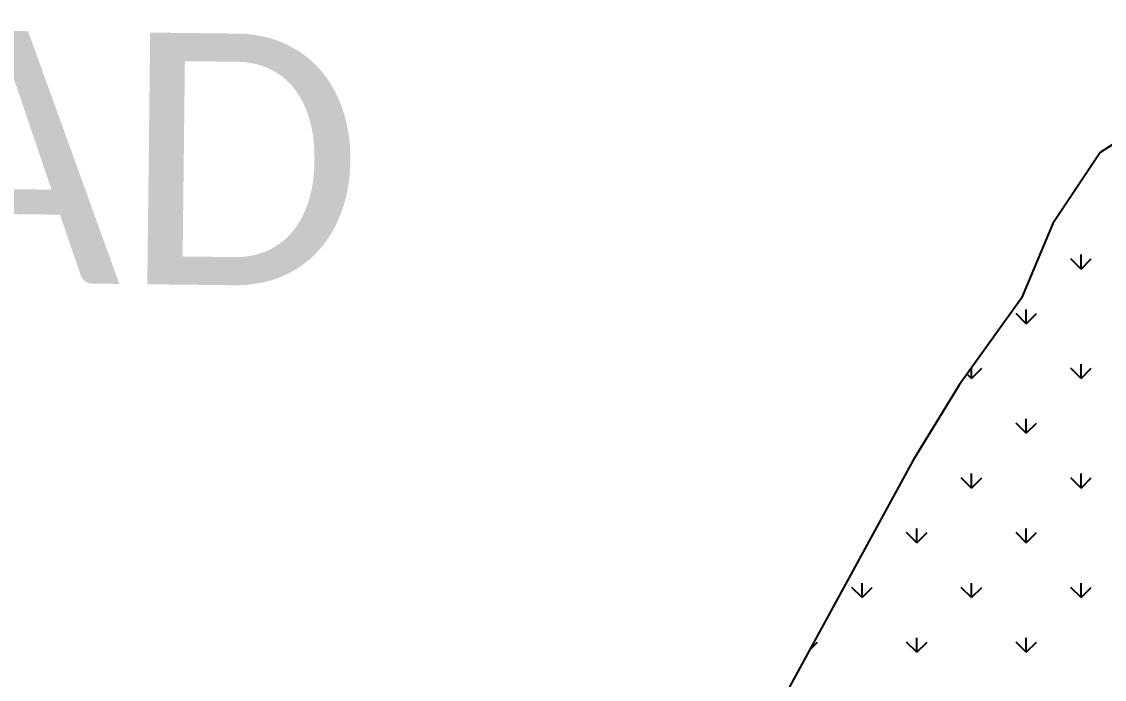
# Model space of a CAD drawing. Header units: metres. Extents: x 266585 to 279238, y 2117616 to 2127268.
# Drawn here: x 269873 to 270939, y 2121990 to 2122637 of the extents above; entities that cross this region are included whole.
import ezdxf

# ---------------------------------------------------------------- set-up
doc = ezdxf.new("R2010")
doc.units = ezdxf.units.M
doc.layers.add('MANGROOVES', color=112, linetype='Continuous')
doc.layers.add('VILLAGE NAME', color=250, linetype='Continuous')

msp = doc.modelspace()

# ---------------------------------------------------------------- linework, layer by layer
at = {"layer": 'MANGROOVES'}
for p, q in [((270959, 2122523.5), (270935.2, 2122508.4)), ((270935.2, 2122508.4), (270888.5, 2122438.5)), ((270888.5, 2122438.5), (270857.9, 2122365.2)), ((270857.9, 2122365.2), (270796.8, 2122280.2)), ((270796.8, 2122280.2), (270751.2, 2122205.6)), ((270751.2, 2122205.6), (270609.2, 2121945.7))]:
    msp.add_line(p, q, dxfattribs=at)
at = {"layer": 'MANGROOVES', "linetype": 'Continuous'}
for p, q in [((270916.4, 2122393.7), (270906.3, 2122403.8)), ((270916.4, 2122393.7), (270916.4, 2122408)), ((270916.4, 2122393.7), (270926.5, 2122403.8)), ((270862.5, 2122339.8), (270852.4, 2122350)), ((270862.5, 2122339.8), (270862.5, 2122354.1)), ((270862.5, 2122339.8), (270872.6, 2122350)), ((270808.6, 2122286), (270808.6, 2122296.6)), ((270808.6, 2122286), (270818.7, 2122296.1)), ((270916.4, 2122286), (270906.3, 2122296.1)), ((270916.4, 2122286), (270916.4, 2122300.3)), ((270916.4, 2122286), (270926.5, 2122296.1)), ((270808.6, 2122286), (270804.2, 2122290.4)), ((270862.5, 2122232.1), (270852.4, 2122242.2)), ((270862.5, 2122232.1), (270862.5, 2122246.4)), ((270862.5, 2122232.1), (270872.6, 2122242.2)), ((270808.6, 2122178.2), (270798.5, 2122188.3)), ((270808.6, 2122178.2), (270808.6, 2122192.5)), ((270808.6, 2122178.2), (270818.7, 2122188.3)), ((270916.4, 2122178.2), (270906.3, 2122188.3)), ((270916.4, 2122178.2), (270916.4, 2122192.5)), ((270916.4, 2122178.2), (270926.5, 2122188.3)), ((270754.7, 2122124.3), (270744.6, 2122134.4)), ((270754.7, 2122124.3), (270754.7, 2122138.6)), ((270754.7, 2122124.3), (270764.8, 2122134.4)), ((270862.5, 2122124.3), (270852.4, 2122134.4)), ((270862.5, 2122124.3), (270862.5, 2122138.6)), ((270862.5, 2122124.3), (270872.6, 2122134.4)), ((270700.8, 2122070.4), (270700.8, 2122084.7)), ((270808.6, 2122070.4), (270808.6, 2122084.7)), ((270916.4, 2122070.4), (270916.4, 2122084.7)), ((270700.8, 2122070.4), (270690.7, 2122080.5)), ((270700.8, 2122070.4), (270710.9, 2122080.5)), ((270808.6, 2122070.4), (270798.5, 2122080.5)), ((270808.6, 2122070.4), (270818.7, 2122080.5)), ((270916.4, 2122070.4), (270906.3, 2122080.5)), ((270916.4, 2122070.4), (270926.5, 2122080.5)), ((270754.7, 2122016.6), (270754.7, 2122030.8)), ((270862.5, 2122016.6), (270862.5, 2122030.8)), ((270649, 2122018.6), (270657.1, 2122026.7)), ((270754.7, 2122016.6), (270744.6, 2122026.7)), ((270754.7, 2122016.6), (270764.8, 2122026.7)), ((270862.5, 2122016.6), (270852.4, 2122026.7)), ((270862.5, 2122016.6), (270872.6, 2122026.7))]:
    msp.add_line(p, q, dxfattribs=at)

# ---------------------------------------------------------------- texts
at = {"layer": 'VILLAGE NAME', "insert": (269035, 2122637.5), "char_height": 247.631, "attachment_point": 1, "rotation": 359.3415}
msp.add_mtext_dynamic_manual_height_columns('{\\fCalibri|b0|i0|c0|p34;MALAD}', width=3307.61, gutter_width=1238.2, heights=[553.6], dxfattribs=at)

doc.saveas('drawing.dxf')
